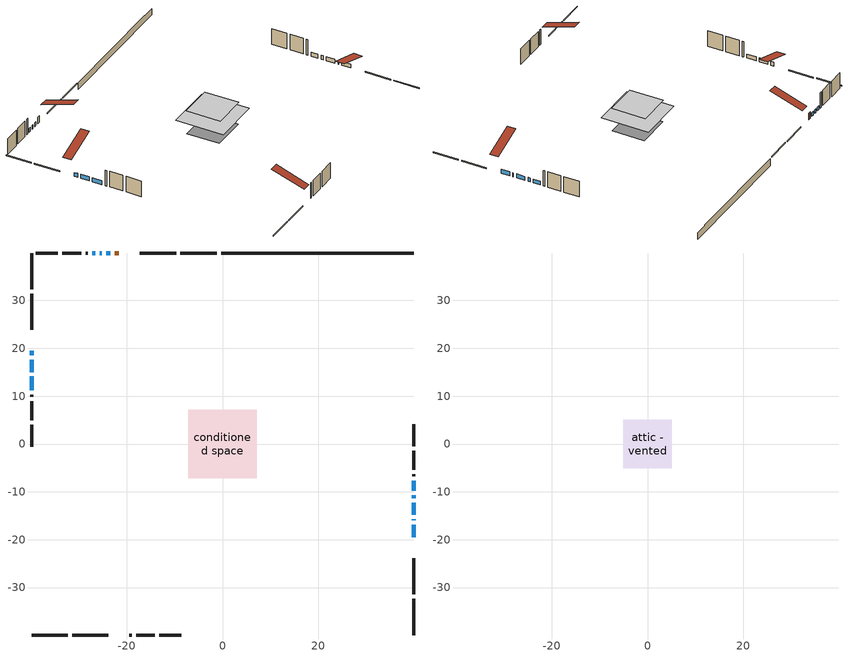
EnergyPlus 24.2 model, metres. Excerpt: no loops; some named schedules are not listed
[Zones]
conditioned space
 floor adiabatic (AdiabaticFloorConstruction): -7.11,-7.11 -7.11,7.11 7.11,7.11 7.11,-7.11 z3.05
 floor foundation (Slab1 construction): -5.19,-4.87 -5.19,4.87 5.19,4.87 5.19,-4.87 z-1.52
 wall outside (RimJoist1 construction): -1.24,39.92 -8.78,39.92 / -39.92,-39.92 -32.38,-39.92 / -39.92,39.92 -39.92,32.38 / 39.92,-39.92 39.92,-32.38 z0.61:0.91
 wall outside (RimJoist2 construction): -9.71,39.92 -17.26,39.92 / -31.45,-39.92 -23.91,-39.92 / -39.92,31.45 -39.92,23.91 / 39.92,-31.45 39.92,-23.91 z0.61:0.91
 wall outside (AdiabaticWallConstruction 1): -21.69,39.92 -22.57,39.92 z0.61:2.64
 wall outside (AdiabaticWallConstruction): 39.92,-19.47 39.92,-16.88 / -23.5,39.92 -24.26,39.92 / -39.92,19.47 -39.92,18.52 / -39.92,17.59 -39.92,15.05 / 39.92,-15.95 39.92,-15.74 / -25.19,39.92 -25.64,39.92 / 39.92,-14.81 39.92,-12.27 / -26.56,39.92 -27.2,39.92 / -39.92,14.12 -39.92,11.26 / 39.92,-11.34 39.92,-10.67 / 39.92,-9.74 39.92,-7.68 z0.61:1.83
 wall outside (Wall1 construction): -28.13,39.92 -28.59,39.92 / -19.47,-39.92 -19.01,-39.92 / -39.92,10.33 -39.92,9.87 / 39.92,-6.75 39.92,-6.29 z0.61:5.49
 wall outside (Wall2 construction): -29.52,39.92 -33.47,39.92 / -18.08,-39.92 -14.13,-39.92 / -39.92,8.94 -39.92,5 / 39.92,-5.36 39.92,-1.41 z0.61:5.49
 wall outside (Wall3 construction): -34.4,39.92 -38.99,39.92 / -13.2,-39.92 -8.6,-39.92 / -39.92,4.07 -39.92,-0.53 / 39.92,-0.48 39.92,4.12 z0.61:5.49
 wall foundation (FoundationWall1 construction): -0.31,39.92,-1.52 -0.31,39.92,0.61 35.9,39.92,0.61 35.9,39.92,0.41 39.92,39.92,0.41 39.92,39.92,-1.52
 window (WindowConstruction): 39.92,-19.47 39.92,-16.88 z0.61:1.83
 window (WindowConstruction 6): -23.5,39.92 -24.26,39.92 z0.61:1.83
 window (WindowConstruction 7): -39.92,19.47 -39.92,18.52 z0.61:1.83
 window (WindowConstruction 8): -39.92,17.59 -39.92,15.05 z0.61:1.83
 window (WindowConstruction 9): 39.92,-15.95 39.92,-15.74 z0.61:1.83
 window (WindowConstruction 10): -25.19,39.92 -25.64,39.92 z0.61:1.83
 window (WindowConstruction 1): 39.92,-14.81 39.92,-12.27 z0.61:1.83
 window (WindowConstruction 2): -26.57,39.92 -27.2,39.92 z0.61:1.83
 window (WindowConstruction 3): -39.92,14.12 -39.92,11.26 z0.61:1.83
 window (WindowConstruction 4): 39.92,-11.34 39.92,-10.67 z0.61:1.83
 window (WindowConstruction 5): 39.92,-9.74 39.92,-7.68 z0.61:1.83
 door (Door): -21.69,39.92 -22.57,39.92 z0.61:2.64
 ceiling adiabatic (AdiabaticFloorConstruction): 7.11,-7.11 7.11,7.11 -7.11,7.11 -7.11,-7.11 z3.05
attic - vented
 floor to conditioned space (Floor1 construction Reversed): -5.03,-5.03 -5.03,5.03 5.03,5.03 5.03,-5.03 z5.49
 roof outside (Roof1 construction): -20.76,39.92,5.49 -20.76,30.13,8.75 -18.18,30.13,8.75 -18.18,39.92,5.49; -20.4,-39.92,5.49 -20.4,-30.13,8.75 -22.98,-30.13,8.75 -22.98,-39.92,5.49; -39.92,20.4,5.49 -30.13,20.4,8.75 -30.13,22.98,8.75 -39.92,22.98,5.49; 39.92,-20.4,5.49 30.13,-20.4,8.75 30.13,-22.98,8.75 39.92,-22.98,5.49
[Building]
Building 1: Terrain=Suburbs
[Site:Location]
Toronto City Centre_ON: Latitude {deg}=43.63; Longitude {deg}=-79.39; Time Zone {hr}=-5; Elevation {m}=77; Keep Site Location Information=Yes
[Site:GroundTemperature:Shallow]
5.01852, 3.26908, 3.12898, 3.95918, 7.29196, 10.6092, 13.4851, 15.3069, 15.4617, 13.9799, 11.1774, 7.9619
[Site:WaterMainsTemperature]
Calculation Method=Schedule; Temperature Schedule=mains temperature schedule
[Material] Roughness=Rough; Thermal Absorptance=0.9
Name | Thickness {m} | Conductivity {W/m-K} | Density {kg/m3} | Specific Heat {J/kg-K} | Solar Absorptance | Visible Absorptance
asphalt or fiberglass shingles | 0.00635 | 0.162714 | 1121.4 | 1465.45 | 0.4 | 0.4
ceiling loosefill ins | 0.0846667 | 0.0480833 | 16.02 | 1046.75 | 0.7 | 0.7
ceiling stud and cavity | 0.1397 | 0.0881524 | 65.682 | 1177.47 | 0.7 | 0.7
concrete 4.0 in. | 0.1016 | 1.803125 | 2242.8 | 837.4 | 0.7 | 0.7
concrete 8.0 in. | 0.2032 | 1.803125 | 2242.8 | 837.4 | 0.7 | 0.7
door material | 0.04445 | 0.053851 | 512.64 | 1214.23 | 0.7 | 0.7
exterior vertical ins | 0.0457286 | 0.029427 | 32.04 | 1214.23 | 0.7 | 0.7
floor covering | 0.0127 | 0.0433444 | 54.468 | 1339.84 | 0.6 | 0.6
floor rigid ins; wall rigid ins | 0.512978 | 0.029427 | 32.04 | 1214.23 | 0.7 | 0.7
floor stud and cavity | 0.1397 | 1.75129 | 37.0049 | 1207.88 | 0.7 | 0.7
furniture material conditioned space 1 | 0.1524 | 0.115458 | 640.8 | 1214.23 | 0.6 | 0.6
gypsum board | 0.0127 | 0.160291 | 801 | 837.4 | 0.6 | 0.6
gypsum board 1 | 0.0127 | 0.160291 | 801 | 837.4 | 0.7 | 0.7
osb sheathing 0.5 in. | 0.0127 | 0.115458 | 512.64 | 1214.23 | 0.7 | 0.7
osb sheathing 0.75 in. | 0.01905 | 0.115458 | 512.64 | 1214.23 | 0.7 | 0.7
osb sheathing 2.0 in. | 0.0508 | 0.115458 | 512.64 | 1214.23 | 0.7 | 0.7
rim joist stud and cavity | 0.0508 | 0.0451784 | 125.044 | 1163.47 | 0.6 | 0.6
rim joist stud and cavity 1 | 0.0508 | 0.029095 | 125.044 | 1163.47 | 0.6 | 0.6
wall stud and cavity | 0.1397 | 0.084134 | 139.0536 | 1170.24 | 0.7 | 0.7
wall stud and cavity 1 | 0.1397 | 0.0812061 | 139.0536 | 1170.24 | 0.7 | 0.7
wall stud and cavity 2 | 0.1397 | 0.0810402 | 139.0536 | 1170.24 | 0.7 | 0.7
wall stud and cavity 3 | 0.0889 | 0.380278 | 52.3479 | 1209.89 | 0.7 | 0.7
wall stud and cavity 4 | 0.0889 | 0.391764 | 83.0341 | 1211.67 | 0.7 | 0.7
wood siding | 0.0254 | 0.102417 | 544.68 | 1172.36 | 0.4 | 0.4
wood siding 1; wood siding 2; wood siding 3 | 0.0254 | 0.102417 | 544.68 | 1172.36 | 0.7 | 0.7
[WindowMaterial:SimpleGlazingSystem]
Name | U-Factor {W/m2-K} | Solar Heat Gain Coefficient
WindowMaterial | 3.28416 | 0.57
WindowMaterial 1 | 3.28927 | 0.62
WindowMaterial 2 | 3.26882 | 0.54
WindowMaterial 3 | 3.273367 | 0.58
WindowMaterial 4 | 3.28416 | 0.5
WindowMaterial 5 | 3.27848 | 0.64
WindowMaterial 6 | 3.2711 | 0.56
WindowMaterial 7 | 3.29721 | 0.69
WindowMaterial 8 | 3.23305 | 0.39
WindowMaterial 9 | 3.219426 | 0.35
[Construction]
AdiabaticFloorConstruction: floor stud and cavity, floor rigid ins, osb sheathing 0.75 in., floor covering
AdiabaticWallConstruction: wood siding 2, wall rigid ins, wall stud and cavity 3, gypsum board
AdiabaticWallConstruction 1: wood siding 3, wall rigid ins, wall stud and cavity 3, gypsum board
Door: door material
Floor1 construction Reversed: gypsum board, ceiling stud and cavity, ceiling loosefill ins
FoundationWall1 construction: concrete 8.0 in., gypsum board 1
furniture construction conditioned space 1: furniture material conditioned space 1
PartitionWallConstruction: gypsum board, wall stud and cavity 4, gypsum board
RimJoist1 construction: wood siding 1, osb sheathing 2.0 in., rim joist stud and cavity
RimJoist2 construction: wood siding 1, osb sheathing 2.0 in., rim joist stud and cavity 1
Roof1 construction: asphalt or fiberglass shingles
Slab1 construction: concrete 4.0 in.
Wall1 construction: wood siding, osb sheathing 0.5 in., wall stud and cavity, gypsum board
Wall2 construction: wood siding, osb sheathing 0.5 in., wall stud and cavity 1, gypsum board
Wall3 construction: wood siding, osb sheathing 0.5 in., wall stud and cavity 2, gypsum board
WindowConstruction: WindowMaterial
WindowConstruction 1: WindowMaterial 1
WindowConstruction 10: WindowMaterial 9
WindowConstruction 2: WindowMaterial 2
WindowConstruction 3; WindowConstruction 7: WindowMaterial 3
WindowConstruction 4: WindowMaterial 4
WindowConstruction 5: WindowMaterial 5
WindowConstruction 6: WindowMaterial 6
WindowConstruction 8: WindowMaterial 7
WindowConstruction 9: WindowMaterial 8
[Zone] Multiplier=1; Part of Total Floor Area=Yes
Name | Volume {m3}
attic - vented | 53.5607
conditioned space | 757.9
[Space]
Name | Zone | Volume {m3}
attic - vented 1 | attic - vented | 53.5607
conditioned space 1 | conditioned space | 757.9
[ZoneInfiltration:EffectiveLeakageArea]
infil attic - vented 1: Zone or Space=attic - vented 1; Schedule=Always On Discrete; Effective Air Leakage Area {cm2}=4256; Stack Coefficient=0.000226984; Wind Coefficient=1.01793e-05
[ZoneMixing]
whole house fan mix: Zone or Space=attic - vented; Schedule=Always On Continuous; Design Flow Rate Calculation Method=Flow/Zone; Design Flow Rate {m3/s}=0; Source Zone or Space=conditioned space
[SurfaceProperty:ExposedFoundationPerimeter]
Slab1: Exposed Perimeter Calculation Method=TotalExposedPerimeter; Total Exposed Perimeter {m}=40.235
[InternalMass] Zone or ZoneList=conditioned space; Space or SpaceList=conditioned space 1
Name | Construction | Surface Area {m2}
furniture mass conditioned space 1 | furniture construction conditioned space 1 | 121.32
partition wall mass | PartitionWallConstruction | 303.3
[Lights]
interior lighting: Zone or ZoneList or Space or SpaceList=conditioned space 1; Schedule=interior lighting schedule; Design Level Calculation Method=LightingLevel; Lighting Level {W}=343.2; Return Air Fraction=0; Fraction Radiant=0.6; Fraction Visible=0.2; Fraction Replaceable=1
[People]
occupants: Zone or ZoneList or Space or SpaceList=conditioned space 1; Number of People Schedule=occupants schedule; Number of People Calculation Method=People; Number of People=3; Fraction Radiant=0.314171; Sensible Heat Fraction=0.56303; Activity Level Schedule=occupants activity schedule; Carbon Dioxide Generation Rate {m3/s-W}=0; Enable ASHRAE 55 Comfort Warnings=No; Mean Radiant Temperature Calculation Type=EnclosureAveraged
[ElectricEquipment] Zone or ZoneList or Space or SpaceList=conditioned space 1; Design Level Calculation Method=EquipmentLevel
Name | Schedule | Design Level {W} | Fraction Latent | Fraction Radiant | Fraction Lost
clothes dryer | clothes dryer schedule | 140.772 | 0.015 | 0.081 | 0.85
clothes washer | clothes washer schedule | 32.1985 | 0.03 | 0.162 | 0.7
cooking range | cooking range schedule | 215.147 | 0.08 | 0.432 | 0.2
dishwasher | dishwasher schedule | 66.8632 | 0.3 | 0.18 | 0.4
fridge | fridge schedule | 72.9452 | 0 | 0.6 | 0
mech vent bath fan 0 | mech vent bath fan 0 schedule | 50.2 | 0 | 0 | 1
mech vent house fan | mech vent house fan schedule | 0 | 0 | 0 | 1
mech vent house fan cfis | mech vent house fan cfis schedule | 0 | 0 | 0 | 0
mech vent range fan 0 | mech vent range fan 0 schedule | 57 | 0 | 0 | 1
misc plug loads | misc plug loads schedule | 494.7 | 0.045 | 0.513 | 0.1
whole house fan | Always On Discrete | 0 | 0 | 0 | 1
[OtherEquipment] Zone or ZoneList or Space or SpaceList=conditioned space 1; Design Level Calculation Method=EquipmentLevel
Name | Fuel Type | Schedule | Design Level {W} | Fraction Latent | Fraction Radiant | Fraction Lost
clothes dryer 1 | Electricity | clothes dryer schedule | 0 | 0.015 | 0.081 | 0.85
cooking range 1 | Electricity | cooking range schedule | 0 | 0.08 | 0.432 | 0.2
general water use latent | None | general water use schedule | 62.594 | 1 | 0 | 0
general water use sensible | None | general water use schedule | -61.6891 | 0 | 0.6 | 0
mech vent house fan latent load | None | Always On Discrete | 0 | 1 | 0 | 0
mech vent house fan sensible load | None | Always On Discrete | 0 | 0 | 0 | 0
water heater energy adjustment1 | NaturalGas | Always On Discrete | 0.01 | 0 | 0 | 1
[ZoneInfiltration:DesignFlowRate] Zone or ZoneList or Space or SpaceList=conditioned space 1; Schedule=Always On Discrete; Design Flow Rate Calculation Method=Flow/Zone; Design Flow Rate {m3/s}=0
infil flow; natural vent flow; whole house fan flow
[AvailabilityManager:Scheduled]
furnace airloop Availability Manager: Schedule=Always On Discrete
[Foundation:Kiva]
Foundation Kiva 1: Initial Indoor Air Temperature {C}=18; Wall Height Above Grade {m}=0.609996; Wall Depth Below Slab {m}=0.2032; Custom Block Material Name 1=exterior vertical ins; Custom Block Depth 1 {m}=2.13; Custom Block X Position 1 {m}=0.2159; Custom Block Z Position 1 {m}=0
[Foundation:Kiva:Settings]
Soil Conductivity {W/m-K}=0.849921; Soil Density {kg/m3}=1842.3; Soil Specific Heat {J/kg-K}=418.7; Ground Solar Absorptivity=0.9; Ground Thermal Absorptivity=0.9; Ground Surface Roughness {m}=0.03; Far-Field Width {m}=40; Deep-Ground Boundary Condition=ZeroFlux; Deep-Ground Depth {m}=40; Minimum Cell Dimension {m}=0.2; Maximum Cell Growth Coefficient=3; Simulation Timestep=Timestep
[Exterior:Lights]
exterior lighting: Schedule=exterior lighting schedule; Design Level {W}=75.6
[EnergyManagementSystem:GlobalVariable]
furnace_airloop_Fan_RTF
infil_program_Qfan
infil_program_Qinf
natural_vent_program_Qnv
natural_vent_program_Qwhf
[EnergyManagementSystem:Sensor]
Name | Output:Variable or Output:Meter Index Key | Output:Variable or Output:Meter
airflow_gain | infil flow | Infiltration Sensible Heat Gain Energy
airflow_gain_1 | natural vent flow | Infiltration Sensible Heat Gain Energy
airflow_gain_2 | whole house fan flow | Infiltration Sensible Heat Gain Energy
airflow_loss | infil flow | Infiltration Sensible Heat Loss Energy
airflow_loss_1 | natural vent flow | Infiltration Sensible Heat Loss Energy
airflow_loss_2 | whole house fan flow | Infiltration Sensible Heat Loss Energy
clg_load_cond |  | Cooling:EnergyTransfer:Zone:CONDITIONED SPACE
clg_sp_s; clg_sp_s_1 | cooling setpoint | Schedule Value
clothes_dryer_exhaust_0_sch_s | clothes dryer exhaust 0 schedule | Schedule Value
cool_season | cooling season schedule | Schedule Value
htg_load_cond |  | Heating:EnergyTransfer:Zone:CONDITIONED SPACE
htg_sp_s; htg_sp_s_1 | heating setpoint | Schedule Value
ig_ee_conv | clothes dryer | Electric Equipment Convective Heating Energy
ig_ee_conv_2 | cooking range | Electric Equipment Convective Heating Energy
ig_ee_conv_4 | fridge | Electric Equipment Convective Heating Energy
ig_ee_conv_5 | misc plug loads | Electric Equipment Convective Heating Energy
ig_ee_conv_6 | whole house fan | Electric Equipment Convective Heating Energy
ig_ee_rad | clothes dryer | Electric Equipment Radiant Heating Energy
ig_ee_rad_2 | cooking range | Electric Equipment Radiant Heating Energy
ig_ee_rad_4 | fridge | Electric Equipment Radiant Heating Energy
ig_ee_rad_5 | misc plug loads | Electric Equipment Radiant Heating Energy
ig_ee_rad_6 | whole house fan | Electric Equipment Radiant Heating Energy
ig_lgt_conv | interior lighting | Lights Convective Heating Energy
ig_lgt_rad | interior lighting | Lights Radiant Heating Energy
ig_lgt_vis | interior lighting | Lights Visible Radiation Heating Energy
ig_oe_conv | clothes dryer 1 | Other Equipment Convective Heating Energy
ig_oe_conv_1 | cooking range 1 | Other Equipment Convective Heating Energy
ig_oe_conv_2 | general water use latent | Other Equipment Convective Heating Energy
ig_oe_conv_3 | general water use sensible | Other Equipment Convective Heating Energy
ig_oe_conv_4 | water heater energy adjustment1 | Other Equipment Convective Heating Energy
ig_oe_rad | clothes dryer 1 | Other Equipment Radiant Heating Energy
ig_oe_rad_1 | cooking range 1 | Other Equipment Radiant Heating Energy
ig_oe_rad_2 | general water use latent | Other Equipment Radiant Heating Energy
ig_oe_rad_3 | general water use sensible | Other Equipment Radiant Heating Energy
ig_oe_rad_4 | water heater energy adjustment1 | Other Equipment Radiant Heating Energy
ig_ppl_conv | occupants | People Convective Heating Energy
ig_ppl_rad | occupants | People Radiant Heating Energy
im_conv | furniture mass conditioned space 1 | Surface Inside Face Convection Heat Gain Energy
im_conv_1 | partition wall mass | Surface Inside Face Convection Heat Gain Energy
im_ig | furniture mass conditioned space 1 | Surface Inside Face Internal Gains Radiation Heat Gain Energy
im_ig_1 | partition wall mass | Surface Inside Face Internal Gains Radiation Heat Gain Energy
im_lgt | furniture mass conditioned space 1 | Surface Inside Face Lights Radiation Heat Gain Energy
im_lgt_1 | partition wall mass | Surface Inside Face Lights Radiation Heat Gain Energy
im_sol | furniture mass conditioned space 1 | Surface Inside Face Solar Radiation Heat Gain Energy
im_sol_1 | partition wall mass | Surface Inside Face Solar Radiation Heat Gain Energy
im_surf | furniture mass conditioned space 1 | Surface Inside Face Net Surface Thermal Radiation Heat Gain Energy
im_surf_1 | partition wall mass | Surface Inside Face Net Surface Thermal Radiation Heat Gain Energy
mech_vent_bath_fan_0_sch_s | mech vent bath fan 0 schedule | Schedule Value
mech_vent_range_fan_0_sch_s | mech vent range fan 0 schedule | Schedule Value
mv_conv | mech vent bath fan 0 | Electric Equipment Convective Heating Energy
mv_conv_1 | mech vent house fan | Electric Equipment Convective Heating Energy
mv_conv_2 | mech vent house fan cfis | Electric Equipment Convective Heating Energy
mv_conv_3 | mech vent range fan 0 | Electric Equipment Convective Heating Energy
mv_conv_4 | mech vent house fan latent load | Other Equipment Convective Heating Energy
mv_conv_5 | mech vent house fan sensible load | Other Equipment Convective Heating Energy
mv_rad | mech vent bath fan 0 | Electric Equipment Radiant Heating Energy
mv_rad_1 | mech vent house fan | Electric Equipment Radiant Heating Energy
mv_rad_2 | mech vent house fan cfis | Electric Equipment Radiant Heating Energy
mv_rad_3 | mech vent range fan 0 | Electric Equipment Radiant Heating Energy
mv_rad_4 | mech vent house fan latent load | Other Equipment Radiant Heating Energy
mv_rad_5 | mech vent house fan sensible load | Other Equipment Radiant Heating Energy
natural_vent_s | natural vent schedule | Schedule Value
out_pb_s |  | Site Outdoor Air Barometric Pressure
out_wt_s |  | Site Outdoor Air Humidity Ratio
site_vw_s |  | Site Wind Speed
ss_back_out | Window1 | Surface Window Shortwave from Zone Back Out Window Heat Transfer Rate
ss_back_out_1 | Window10 | Surface Window Shortwave from Zone Back Out Window Heat Transfer Rate
ss_back_out_10 | Window9 | Surface Window Shortwave from Zone Back Out Window Heat Transfer Rate
ss_back_out_2 | Window11 | Surface Window Shortwave from Zone Back Out Window Heat Transfer Rate
ss_back_out_3 | Window12 | Surface Window Shortwave from Zone Back Out Window Heat Transfer Rate
ss_back_out_4 | Window13 | Surface Window Shortwave from Zone Back Out Window Heat Transfer Rate
ss_back_out_5 | Window14 | Surface Window Shortwave from Zone Back Out Window Heat Transfer Rate
ss_back_out_6 | Window3 | Surface Window Shortwave from Zone Back Out Window Heat Transfer Rate
ss_back_out_7 | Window4 | Surface Window Shortwave from Zone Back Out Window Heat Transfer Rate
ss_back_out_8 | Window5 | Surface Window Shortwave from Zone Back Out Window Heat Transfer Rate
ss_back_out_9 | Window8 | Surface Window Shortwave from Zone Back Out Window Heat Transfer Rate
ss_conv | Door1 | Surface Inside Face Convection Heat Gain Energy
ss_conv_1 | Window1 | Surface Inside Face Convection Heat Gain Energy
ss_conv_10 | Window8 | Surface Inside Face Convection Heat Gain Energy
ss_conv_11 | Window9 | Surface Inside Face Convection Heat Gain Energy
ss_conv_2 | Window10 | Surface Inside Face Convection Heat Gain Energy
ss_conv_3 | Window11 | Surface Inside Face Convection Heat Gain Energy
ss_conv_4 | Window12 | Surface Inside Face Convection Heat Gain Energy
ss_conv_5 | Window13 | Surface Inside Face Convection Heat Gain Energy
ss_conv_6 | Window14 | Surface Inside Face Convection Heat Gain Energy
ss_conv_7 | Window3 | Surface Inside Face Convection Heat Gain Energy
ss_conv_8 | Window4 | Surface Inside Face Convection Heat Gain Energy
ss_conv_9 | Window5 | Surface Inside Face Convection Heat Gain Energy
ss_ig | Door1 | Surface Inside Face Internal Gains Radiation Heat Gain Energy
ss_ig_1 | Window1 | Surface Inside Face Internal Gains Radiation Heat Gain Energy
ss_ig_10 | Window8 | Surface Inside Face Internal Gains Radiation Heat Gain Energy
ss_ig_11 | Window9 | Surface Inside Face Internal Gains Radiation Heat Gain Energy
ss_ig_2 | Window10 | Surface Inside Face Internal Gains Radiation Heat Gain Energy
ss_ig_3 | Window11 | Surface Inside Face Internal Gains Radiation Heat Gain Energy
ss_ig_4 | Window12 | Surface Inside Face Internal Gains Radiation Heat Gain Energy
ss_ig_5 | Window13 | Surface Inside Face Internal Gains Radiation Heat Gain Energy
ss_ig_6 | Window14 | Surface Inside Face Internal Gains Radiation Heat Gain Energy
ss_ig_7 | Window3 | Surface Inside Face Internal Gains Radiation Heat Gain Energy
ss_ig_8 | Window4 | Surface Inside Face Internal Gains Radiation Heat Gain Energy
ss_ig_9 | Window5 | Surface Inside Face Internal Gains Radiation Heat Gain Energy
ss_lgt | Door1 | Surface Inside Face Lights Radiation Heat Gain Energy
ss_sol | Door1 | Surface Inside Face Solar Radiation Heat Gain Energy
ss_surf | Door1 | Surface Inside Face Net Surface Thermal Radiation Heat Gain Energy
ss_surf_1 | Window1 | Surface Inside Face Net Surface Thermal Radiation Heat Gain Energy
ss_surf_10 | Window8 | Surface Inside Face Net Surface Thermal Radiation Heat Gain Energy
ss_surf_11 | Window9 | Surface Inside Face Net Surface Thermal Radiation Heat Gain Energy
ss_surf_2 | Window10 | Surface Inside Face Net Surface Thermal Radiation Heat Gain Energy
ss_surf_3 | Window11 | Surface Inside Face Net Surface Thermal Radiation Heat Gain Energy
ss_surf_4 | Window12 | Surface Inside Face Net Surface Thermal Radiation Heat Gain Energy
ss_surf_5 | Window13 | Surface Inside Face Net Surface Thermal Radiation Heat Gain Energy
ss_surf_6 | Window14 | Surface Inside Face Net Surface Thermal Radiation Heat Gain Energy
ss_surf_7 | Window3 | Surface Inside Face Net Surface Thermal Radiation Heat Gain Energy
ss_surf_8 | Window4 | Surface Inside Face Net Surface Thermal Radiation Heat Gain Energy
ss_surf_9 | Window5 | Surface Inside Face Net Surface Thermal Radiation Heat Gain Energy
ss_trans_in | Window1 | Surface Window Transmitted Solar Radiation Rate
ss_trans_in_1 | Window10 | Surface Window Transmitted Solar Radiation Rate
ss_trans_in_10 | Window9 | Surface Window Transmitted Solar Radiation Rate
ss_trans_in_2 | Window11 | Surface Window Transmitted Solar Radiation Rate
ss_trans_in_3 | Window12 | Surface Window Transmitted Solar Radiation Rate
ss_trans_in_4 | Window13 | Surface Window Transmitted Solar Radiation Rate
ss_trans_in_5 | Window14 | Surface Window Transmitted Solar Radiation Rate
ss_trans_in_6 | Window3 | Surface Window Transmitted Solar Radiation Rate
ss_trans_in_7 | Window4 | Surface Window Transmitted Solar Radiation Rate
ss_trans_in_8 | Window5 | Surface Window Transmitted Solar Radiation Rate
ss_trans_in_9 | Window8 | Surface Window Transmitted Solar Radiation Rate
ss_trans_out | Window1 | Surface Inside Face Initial Transmitted Diffuse Transmitted Out Window Solar Radiation Rate
ss_trans_out_1 | Window10 | Surface Inside Face Initial Transmitted Diffuse Transmitted Out Window Solar Radiation Rate
ss_trans_out_10 | Window9 | Surface Inside Face Initial Transmitted Diffuse Transmitted Out Window Solar Radiation Rate
ss_trans_out_2 | Window11 | Surface Inside Face Initial Transmitted Diffuse Transmitted Out Window Solar Radiation Rate
ss_trans_out_3 | Window12 | Surface Inside Face Initial Transmitted Diffuse Transmitted Out Window Solar Radiation Rate
ss_trans_out_4 | Window13 | Surface Inside Face Initial Transmitted Diffuse Transmitted Out Window Solar Radiation Rate
ss_trans_out_5 | Window14 | Surface Inside Face Initial Transmitted Diffuse Transmitted Out Window Solar Radiation Rate
ss_trans_out_6 | Window3 | Surface Inside Face Initial Transmitted Diffuse Transmitted Out Window Solar Radiation Rate
ss_trans_out_7 | Window4 | Surface Inside Face Initial Transmitted Diffuse Transmitted Out Window Solar Radiation Rate
ss_trans_out_8 | Window5 | Surface Inside Face Initial Transmitted Diffuse Transmitted Out Window Solar Radiation Rate
ss_trans_out_9 | Window8 | Surface Inside Face Initial Transmitted Diffuse Transmitted Out Window Solar Radiation Rate
s_conv | Floor1 | Surface Inside Face Convection Heat Gain Energy
s_conv_1 | FoundationWall1 | Surface Inside Face Convection Heat Gain Energy
s_conv_10 | RimJoist2:270 | Surface Inside Face Convection Heat Gain Energy
s_conv_11 | RimJoist2:90 | Surface Inside Face Convection Heat Gain Energy
s_conv_12 | Slab1 | Surface Inside Face Convection Heat Gain Energy
s_conv_13 | Wall1:0 | Surface Inside Face Convection Heat Gain Energy
s_conv_14 | Wall1:180 | Surface Inside Face Convection Heat Gain Energy
s_conv_15 | Wall1:270 | Surface Inside Face Convection Heat Gain Energy
s_conv_16 | Wall1:90 | Surface Inside Face Convection Heat Gain Energy
s_conv_17 | Wall2:0 | Surface Inside Face Convection Heat Gain Energy
s_conv_18 | Wall2:180 | Surface Inside Face Convection Heat Gain Energy
s_conv_19 | Wall2:270 | Surface Inside Face Convection Heat Gain Energy
s_conv_2 | inferred conditioned ceiling | Surface Inside Face Convection Heat Gain Energy
s_conv_20 | Wall2:90 | Surface Inside Face Convection Heat Gain Energy
s_conv_21 | Wall3:0 | Surface Inside Face Convection Heat Gain Energy
s_conv_22 | Wall3:180 | Surface Inside Face Convection Heat Gain Energy
s_conv_23 | Wall3:270 | Surface Inside Face Convection Heat Gain Energy
s_conv_24 | Wall3:90 | Surface Inside Face Convection Heat Gain Energy
s_conv_3 | inferred conditioned floor | Surface Inside Face Convection Heat Gain Energy
s_conv_4 | RimJoist1:0 | Surface Inside Face Convection Heat Gain Energy
s_conv_5 | RimJoist1:180 | Surface Inside Face Convection Heat Gain Energy
s_conv_6 | RimJoist1:270 | Surface Inside Face Convection Heat Gain Energy
s_conv_7 | RimJoist1:90 | Surface Inside Face Convection Heat Gain Energy
s_conv_8 | RimJoist2:0 | Surface Inside Face Convection Heat Gain Energy
s_conv_9 | RimJoist2:180 | Surface Inside Face Convection Heat Gain Energy
